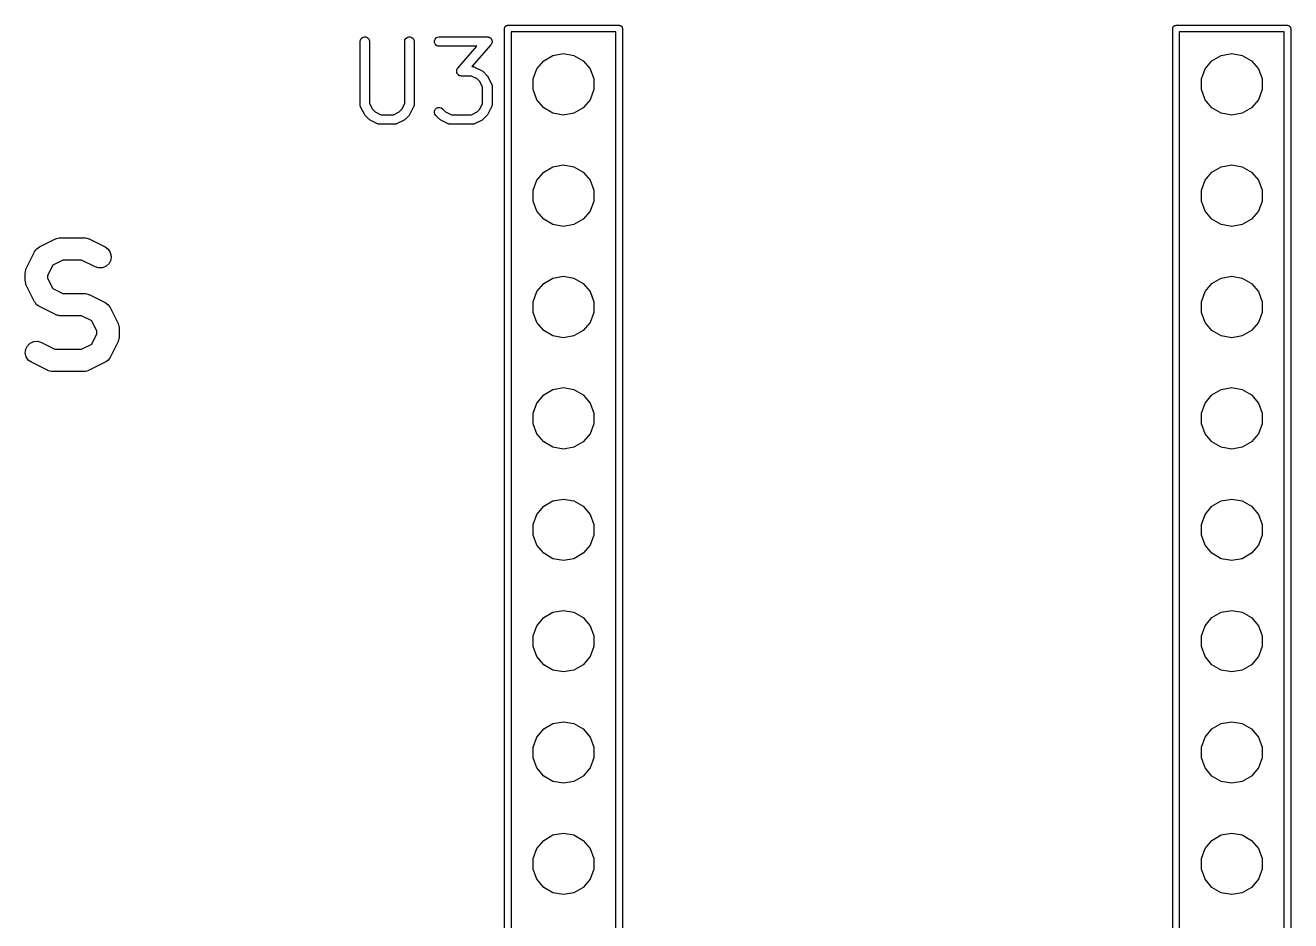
# Model space of a CAD drawing. Extents: x 25 to 346, y -457 to -16.
# Drawn here: x 223.63 to 252.49, y -433.1 to -412.68 of the extents above; entities that cross this region are included whole.
import ezdxf

# ---------------------------------------------------------------- set-up
doc = ezdxf.new("R2010")
doc.units = 0
doc.header["$MEASUREMENT"] = 0
doc.layers.add('BLACK', color=7, linetype='CONTINUOUS')

msp = doc.modelspace()

# ---------------------------------------------------------------- linework, layer by layer
at = {"layer": 'Black'}
for p, q in [((231.29, -412.977), (231.319, -412.953)), ((231.319, -412.953), (231.354, -412.94)), ((231.354, -412.94), (231.392, -412.94)), ((231.392, -412.94), (231.427, -412.953)), ((231.427, -412.953), (231.456, -412.977)), ((232.306, -412.977), (232.335, -412.953)), ((232.335, -412.953), (232.37, -412.94)), ((232.37, -412.94), (232.408, -412.94)), ((232.408, -412.94), (232.443, -412.953)), ((232.443, -412.953), (232.472, -412.977)), ((232.997, -412.964), (233.029, -412.945)), ((233.029, -412.945), (233.066, -412.938)), ((233.066, -412.938), (234.167, -412.938)), ((234.167, -412.938), (234.177, -412.94)), ((234.177, -412.94), (234.188, -412.94)), ((234.188, -412.94), (234.196, -412.943)), ((234.196, -412.943), (234.204, -412.945)), ((234.204, -412.945), (234.213, -412.95)), ((234.213, -412.95), (234.223, -412.954)), ((234.223, -412.954), (234.229, -412.959)), ((234.557, -412.75), (234.559, -412.744)), ((234.557, -417.83), (234.557, -412.75)), ((234.559, -412.737), (234.561, -412.731)), ((234.559, -412.744), (234.559, -412.737)), ((234.561, -412.731), (234.562, -412.724)), ((234.562, -412.724), (234.565, -412.719)), ((234.565, -412.719), (234.568, -412.712)), ((234.568, -412.712), (234.572, -412.707)), ((234.572, -412.707), (234.575, -412.702)), ((234.575, -412.702), (234.58, -412.698)), ((234.58, -412.698), (234.584, -412.693)), ((234.584, -412.693), (234.59, -412.689)), ((234.59, -412.689), (234.595, -412.685)), ((234.595, -412.685), (234.601, -412.683)), ((234.601, -412.683), (234.607, -412.68)), ((234.607, -412.68), (234.613, -412.678)), ((234.613, -412.678), (234.619, -412.676)), ((234.619, -412.676), (234.626, -412.676)), ((234.626, -412.676), (234.632, -412.675)), ((234.632, -412.675), (237.172, -412.675)), ((234.707, -412.825), (234.707, -417.83)), ((237.097, -412.825), (234.707, -412.825)), ((237.097, -417.83), (237.097, -412.825)), ((237.172, -412.675), (237.179, -412.676)), ((237.179, -412.676), (237.186, -412.676)), ((237.186, -412.676), (237.192, -412.678)), ((237.192, -412.678), (237.198, -412.68)), ((237.198, -412.68), (237.204, -412.683)), ((237.204, -412.683), (237.21, -412.685)), ((237.21, -412.685), (237.215, -412.689)), ((237.215, -412.689), (237.221, -412.693)), ((237.221, -412.693), (237.225, -412.698)), ((237.225, -412.698), (237.23, -412.702)), ((237.23, -412.702), (237.233, -412.707)), ((237.233, -412.707), (237.237, -412.712)), ((237.237, -412.712), (237.24, -412.719)), ((237.24, -412.719), (237.243, -412.724)), ((237.243, -412.724), (237.244, -412.731)), ((237.244, -412.731), (237.246, -412.737)), ((237.246, -412.737), (237.246, -412.744)), ((237.246, -412.744), (237.248, -412.75)), ((237.248, -412.75), (237.248, -417.83)), ((249.797, -412.75), (249.799, -412.744)), ((249.797, -417.83), (249.797, -412.75)), ((249.799, -412.737), (249.801, -412.731)), ((249.799, -412.744), (249.799, -412.737)), ((249.801, -412.731), (249.802, -412.724)), ((249.802, -412.724), (249.805, -412.719)), ((249.805, -412.719), (249.808, -412.712)), ((249.808, -412.712), (249.812, -412.707)), ((249.812, -412.707), (249.815, -412.702)), ((249.815, -412.702), (249.82, -412.698)), ((249.82, -412.698), (249.824, -412.693)), ((249.824, -412.693), (249.83, -412.689)), ((249.83, -412.689), (249.835, -412.685)), ((249.835, -412.685), (249.841, -412.683)), ((249.841, -412.683), (249.847, -412.68)), ((249.847, -412.68), (249.853, -412.678)), ((249.853, -412.678), (249.859, -412.676)), ((249.859, -412.676), (249.866, -412.676)), ((249.866, -412.676), (249.873, -412.675)), ((249.873, -412.675), (252.412, -412.675)), ((249.947, -412.825), (249.947, -417.83)), ((252.337, -412.825), (249.947, -412.825)), ((252.337, -417.83), (252.337, -412.825)), ((252.412, -412.675), (252.419, -412.676)), ((252.419, -412.676), (252.426, -412.676)), ((252.426, -412.676), (252.432, -412.678)), ((252.432, -412.678), (252.438, -412.68)), ((252.438, -412.68), (252.444, -412.683)), ((252.444, -412.683), (252.45, -412.685)), ((252.45, -412.685), (252.455, -412.689)), ((252.455, -412.689), (252.461, -412.693)), ((252.461, -412.693), (252.465, -412.698)), ((252.465, -412.698), (252.47, -412.702)), ((252.47, -412.702), (252.473, -412.707)), ((252.473, -412.707), (252.477, -412.712)), ((252.477, -412.712), (252.48, -412.719)), ((252.48, -412.719), (252.483, -412.724)), ((252.483, -412.724), (252.484, -412.731)), ((252.484, -412.731), (252.486, -412.737)), ((252.486, -412.737), (252.486, -412.744)), ((252.486, -412.744), (252.487, -412.75)), ((252.487, -412.75), (252.487, -417.83)), ((231.265, -413.046), (231.271, -413.009)), ((231.265, -414.486), (231.265, -413.046)), ((231.271, -413.009), (231.29, -412.977)), ((231.456, -412.977), (231.474, -413.009)), ((231.474, -413.009), (231.481, -413.046)), ((231.481, -413.046), (231.481, -414.46)), ((232.281, -413.046), (232.287, -413.009)), ((232.281, -414.46), (232.281, -413.046)), ((232.287, -413.009), (232.306, -412.977)), ((232.472, -412.977), (232.49, -413.009)), ((232.49, -413.009), (232.497, -413.046)), ((232.497, -413.046), (232.497, -414.486)), ((232.96, -413.028), (232.973, -412.992)), ((232.96, -413.065), (232.96, -413.028)), ((232.973, -413.1), (232.96, -413.065)), ((232.973, -412.992), (232.997, -412.964)), ((232.997, -413.129), (232.973, -413.1)), ((233.029, -413.148), (232.997, -413.129)), ((233.066, -413.154), (233.029, -413.148)), ((233.929, -413.154), (233.066, -413.154)), ((233.493, -413.653), (233.929, -413.154)), ((234.248, -413.117), (233.812, -413.616)), ((234.229, -412.959), (234.236, -412.964)), ((234.236, -412.964), (234.243, -412.972)), ((234.243, -412.972), (234.251, -412.979)), ((234.254, -413.108), (234.248, -413.117)), ((234.251, -412.979), (234.255, -412.986)), ((234.26, -413.1), (234.254, -413.108)), ((234.255, -412.986), (234.26, -412.992)), ((234.26, -412.992), (234.264, -413.002)), ((234.263, -413.092), (234.26, -413.1)), ((234.267, -413.085), (234.263, -413.092)), ((234.264, -413.002), (234.269, -413.012)), ((234.27, -413.075), (234.267, -413.085)), ((234.269, -413.012), (234.27, -413.02)), ((234.27, -413.02), (234.273, -413.028)), ((234.273, -413.065), (234.27, -413.075)), ((234.273, -413.028), (234.273, -413.038)), ((234.273, -413.038), (234.275, -413.049)), ((234.275, -413.049), (234.273, -413.057)), ((234.273, -413.057), (234.273, -413.065)), ((235.295, -413.669), (235.452, -413.483)), ((235.452, -413.483), (235.663, -413.361)), ((235.663, -413.361), (235.903, -413.319)), ((235.903, -413.319), (236.142, -413.361)), ((236.142, -413.361), (236.353, -413.483)), ((236.353, -413.483), (236.51, -413.669)), ((250.535, -413.669), (250.692, -413.483)), ((250.692, -413.483), (250.903, -413.361)), ((250.903, -413.361), (251.142, -413.319)), ((251.142, -413.319), (251.382, -413.361)), ((251.382, -413.361), (251.593, -413.483)), ((251.593, -413.483), (251.75, -413.669)), ((233.466, -413.721), (233.468, -413.713)), ((233.468, -413.732), (233.466, -413.721)), ((233.468, -413.705), (233.471, -413.695)), ((233.468, -413.713), (233.468, -413.705)), ((233.468, -413.742), (233.468, -413.732)), ((233.471, -413.75), (233.468, -413.742)), ((233.471, -413.695), (233.474, -413.685)), ((233.472, -413.758), (233.471, -413.75)), ((233.477, -413.768), (233.472, -413.758)), ((233.474, -413.685), (233.478, -413.678)), ((233.481, -413.778), (233.477, -413.768)), ((233.478, -413.678), (233.481, -413.67)), ((233.481, -413.67), (233.487, -413.662)), ((233.486, -413.784), (233.481, -413.778)), ((233.49, -413.791), (233.486, -413.784)), ((233.487, -413.662), (233.493, -413.653)), ((233.498, -413.798), (233.49, -413.791)), ((233.505, -413.806), (233.498, -413.798)), ((233.512, -413.811), (233.505, -413.806)), ((233.518, -413.816), (233.512, -413.811)), ((233.528, -413.82), (233.518, -413.816)), ((233.537, -413.825), (233.528, -413.82)), ((233.812, -413.616), (233.828, -413.616)), ((233.828, -413.616), (233.834, -413.617)), ((233.834, -413.617), (233.841, -413.616)), ((233.841, -413.616), (233.853, -413.62)), ((233.853, -413.62), (233.865, -413.622)), ((233.865, -413.622), (233.87, -413.625)), ((233.87, -413.625), (233.876, -413.627)), ((233.876, -413.627), (234.046, -413.712)), ((234.046, -413.712), (234.06, -413.722)), ((234.06, -413.722), (234.074, -413.732)), ((234.074, -413.732), (234.158, -413.817)), ((234.158, -413.817), (234.168, -413.831)), ((235.212, -413.898), (235.295, -413.669)), ((236.51, -413.669), (236.593, -413.898)), ((250.452, -413.898), (250.535, -413.669)), ((251.75, -413.669), (251.833, -413.898)), ((233.545, -413.827), (233.537, -413.825)), ((233.553, -413.83), (233.545, -413.827)), ((233.564, -413.83), (233.553, -413.83)), ((233.574, -413.832), (233.564, -413.83)), ((233.803, -413.832), (233.574, -413.832)), ((233.934, -413.897), (233.803, -413.832)), ((233.993, -413.957), (233.934, -413.897)), ((234.059, -414.088), (233.993, -413.957)), ((234.059, -414.46), (234.059, -414.088)), ((234.168, -413.831), (234.179, -413.845)), ((234.179, -413.845), (234.263, -414.014)), ((234.263, -414.014), (234.265, -414.02)), ((234.265, -414.02), (234.268, -414.025)), ((234.268, -414.025), (234.27, -414.038)), ((234.27, -414.038), (234.274, -414.05)), ((234.274, -414.05), (234.274, -414.056)), ((234.274, -414.056), (234.275, -414.062)), ((234.275, -414.062), (234.275, -414.486)), ((235.212, -414.142), (235.212, -413.898)), ((236.593, -413.898), (236.593, -414.142)), ((250.452, -414.142), (250.452, -413.898)), ((251.833, -413.898), (251.833, -414.142)), ((235.295, -414.371), (235.212, -414.142)), ((235.452, -414.557), (235.295, -414.371)), ((236.51, -414.371), (236.353, -414.557)), ((236.593, -414.142), (236.51, -414.371)), ((250.535, -414.371), (250.452, -414.142)), ((250.692, -414.557), (250.535, -414.371)), ((251.75, -414.371), (251.593, -414.557)), ((251.833, -414.142), (251.75, -414.371)), ((231.266, -414.492), (231.265, -414.486)), ((231.266, -414.498), (231.266, -414.492)), ((231.269, -414.51), (231.266, -414.498)), ((231.271, -414.523), (231.269, -414.51)), ((231.275, -414.528), (231.271, -414.523)), ((231.276, -414.534), (231.275, -414.528)), ((231.361, -414.703), (231.276, -414.534)), ((231.481, -414.46), (231.546, -414.591)), ((231.546, -414.591), (231.606, -414.651)), ((231.606, -414.651), (231.737, -414.716)), ((232.025, -414.716), (232.156, -414.651)), ((232.156, -414.651), (232.215, -414.591)), ((232.215, -414.591), (232.281, -414.46)), ((232.485, -414.534), (232.401, -414.703)), ((232.487, -414.528), (232.485, -414.534)), ((232.49, -414.523), (232.487, -414.528)), ((232.492, -414.51), (232.49, -414.523)), ((232.496, -414.498), (232.492, -414.51)), ((232.497, -414.486), (232.496, -414.492)), ((232.496, -414.492), (232.496, -414.498)), ((232.959, -414.664), (232.962, -414.627)), ((232.968, -414.701), (232.959, -414.664)), ((232.962, -414.627), (232.978, -414.593)), ((232.978, -414.593), (233.004, -414.567)), ((233.004, -414.567), (233.038, -414.551)), ((233.038, -414.551), (233.076, -414.547)), ((233.076, -414.547), (233.112, -414.557)), ((233.112, -414.557), (233.142, -414.579)), ((233.142, -414.579), (233.215, -414.651)), ((233.215, -414.651), (233.346, -414.716)), ((233.803, -414.716), (233.934, -414.651)), ((233.934, -414.651), (233.993, -414.591)), ((233.993, -414.591), (234.059, -414.46)), ((234.263, -414.534), (234.179, -414.703)), ((234.265, -414.528), (234.263, -414.534)), ((234.268, -414.523), (234.265, -414.528)), ((234.27, -414.51), (234.268, -414.523)), ((234.274, -414.498), (234.27, -414.51)), ((234.275, -414.486), (234.274, -414.492)), ((234.274, -414.492), (234.274, -414.498)), ((235.663, -414.679), (235.452, -414.557)), ((235.903, -414.721), (235.663, -414.679)), ((236.142, -414.679), (235.903, -414.721)), ((236.353, -414.557), (236.142, -414.679)), ((250.903, -414.679), (250.692, -414.557)), ((251.142, -414.721), (250.903, -414.679)), ((251.382, -414.679), (251.142, -414.721)), ((251.593, -414.557), (251.382, -414.679)), ((231.371, -414.717), (231.361, -414.703)), ((231.381, -414.731), (231.371, -414.717)), ((231.466, -414.816), (231.381, -414.731)), ((231.48, -414.826), (231.466, -414.816)), ((231.494, -414.836), (231.48, -414.826)), ((231.663, -414.921), (231.494, -414.836)), ((231.669, -414.923), (231.663, -414.921)), ((231.675, -414.926), (231.669, -414.923)), ((231.687, -414.928), (231.675, -414.926)), ((231.699, -414.932), (231.687, -414.928)), ((231.705, -414.931), (231.699, -414.932)), ((231.712, -414.932), (231.705, -414.931)), ((232.05, -414.932), (231.712, -414.932)), ((231.737, -414.716), (232.025, -414.716)), ((232.056, -414.931), (232.05, -414.932)), ((232.063, -414.932), (232.056, -414.931)), ((232.075, -414.928), (232.063, -414.932)), ((232.087, -414.926), (232.075, -414.928)), ((232.092, -414.923), (232.087, -414.926)), ((232.098, -414.921), (232.092, -414.923)), ((232.268, -414.836), (232.098, -414.921)), ((232.282, -414.826), (232.268, -414.836)), ((232.296, -414.816), (232.282, -414.826)), ((232.38, -414.731), (232.296, -414.816)), ((232.39, -414.717), (232.38, -414.731)), ((232.401, -414.703), (232.39, -414.717)), ((232.99, -414.731), (232.968, -414.701)), ((233.075, -414.816), (232.99, -414.731)), ((233.089, -414.826), (233.075, -414.816)), ((233.103, -414.836), (233.089, -414.826)), ((233.272, -414.921), (233.103, -414.836)), ((233.278, -414.923), (233.272, -414.921)), ((233.283, -414.926), (233.278, -414.923)), ((233.296, -414.928), (233.283, -414.926)), ((233.308, -414.932), (233.296, -414.928)), ((233.314, -414.931), (233.308, -414.932)), ((233.32, -414.932), (233.314, -414.931)), ((233.828, -414.932), (233.32, -414.932)), ((233.346, -414.716), (233.803, -414.716)), ((233.834, -414.931), (233.828, -414.932)), ((233.841, -414.932), (233.834, -414.931)), ((233.853, -414.928), (233.841, -414.932)), ((233.865, -414.926), (233.853, -414.928)), ((233.87, -414.923), (233.865, -414.926)), ((233.876, -414.921), (233.87, -414.923)), ((234.046, -414.836), (233.876, -414.921)), ((234.06, -414.826), (234.046, -414.836)), ((234.074, -414.816), (234.06, -414.826)), ((234.158, -414.731), (234.074, -414.816)), ((234.168, -414.717), (234.158, -414.731)), ((234.179, -414.703), (234.168, -414.717)), ((235.295, -416.209), (235.452, -416.023)), ((235.452, -416.023), (235.663, -415.901)), ((235.663, -415.901), (235.903, -415.859)), ((235.903, -415.859), (236.142, -415.901)), ((236.142, -415.901), (236.353, -416.023)), ((236.353, -416.023), (236.51, -416.209)), ((250.535, -416.209), (250.692, -416.023)), ((250.692, -416.023), (250.903, -415.901)), ((250.903, -415.901), (251.142, -415.859)), ((251.142, -415.859), (251.382, -415.901)), ((251.382, -415.901), (251.593, -416.023)), ((251.593, -416.023), (251.75, -416.209)), ((235.212, -416.438), (235.295, -416.209)), ((236.51, -416.209), (236.593, -416.438)), ((250.452, -416.438), (250.535, -416.209)), ((251.75, -416.209), (251.833, -416.438)), ((235.212, -416.682), (235.212, -416.438)), ((235.295, -416.911), (235.212, -416.682)), ((236.593, -416.682), (236.51, -416.911)), ((236.593, -416.438), (236.593, -416.682)), ((250.452, -416.682), (250.452, -416.438)), ((250.535, -416.911), (250.452, -416.682)), ((251.833, -416.682), (251.75, -416.911)), ((251.833, -416.438), (251.833, -416.682)), ((235.452, -417.097), (235.295, -416.911)), ((236.51, -416.911), (236.353, -417.097)), ((250.692, -417.097), (250.535, -416.911)), ((251.75, -416.911), (251.593, -417.097)), ((235.663, -417.219), (235.452, -417.097)), ((235.903, -417.261), (235.663, -417.219)), ((236.142, -417.219), (235.903, -417.261)), ((236.353, -417.097), (236.142, -417.219)), ((250.903, -417.219), (250.692, -417.097)), ((251.142, -417.261), (250.903, -417.219)), ((251.382, -417.219), (251.142, -417.261)), ((251.593, -417.097), (251.382, -417.219)), ((223.951, -417.73), (224.314, -417.548)), ((224.314, -417.548), (224.328, -417.544)), ((224.328, -417.544), (224.34, -417.537)), ((224.34, -417.537), (224.37, -417.532)), ((224.37, -417.532), (224.398, -417.523)), ((224.398, -417.523), (224.413, -417.524)), ((224.413, -417.524), (224.427, -417.522)), ((224.427, -417.522), (224.971, -417.522)), ((224.971, -417.522), (224.986, -417.524)), ((224.986, -417.524), (225, -417.523)), ((225, -417.523), (225.029, -417.532)), ((225.029, -417.532), (225.058, -417.537)), ((225.058, -417.537), (225.071, -417.544)), ((225.071, -417.544), (225.085, -417.548)), ((225.085, -417.548), (225.448, -417.73)), ((223.656, -418.206), (223.837, -417.843)), ((223.837, -417.843), (223.859, -417.813)), ((223.859, -417.813), (223.88, -417.782)), ((223.88, -417.782), (223.885, -417.778)), ((223.885, -417.778), (223.89, -417.773)), ((223.89, -417.773), (223.921, -417.752)), ((223.921, -417.752), (223.951, -417.73)), ((225.448, -417.73), (225.519, -417.782)), ((225.519, -417.782), (225.567, -417.856)), ((225.567, -417.856), (225.588, -417.942)), ((234.557, -443.23), (234.557, -417.83)), ((234.707, -417.83), (234.707, -443.155)), ((237.097, -443.155), (237.097, -417.83)), ((237.248, -417.83), (237.248, -443.23)), ((249.797, -443.23), (249.797, -417.83)), ((249.947, -417.83), (249.947, -443.155)), ((252.337, -443.155), (252.337, -417.83)), ((252.487, -417.83), (252.487, -443.23)), ((224.254, -418.146), (224.137, -418.38)), ((224.487, -418.03), (224.254, -418.146)), ((224.911, -418.03), (224.487, -418.03)), ((225.221, -418.184), (224.911, -418.03)), ((225.538, -418.108), (225.474, -418.169)), ((225.578, -418.029), (225.538, -418.108)), ((225.588, -417.942), (225.578, -418.029)), ((223.629, -418.32), (223.631, -418.305)), ((223.629, -418.501), (223.629, -418.32)), ((223.631, -418.291), (223.639, -418.262)), ((223.631, -418.305), (223.631, -418.291)), ((223.639, -418.262), (223.644, -418.233)), ((223.644, -418.233), (223.651, -418.22)), ((223.651, -418.22), (223.656, -418.206)), ((224.137, -418.38), (224.137, -418.441)), ((224.137, -418.441), (224.254, -418.675)), ((225.305, -418.209), (225.221, -418.184)), ((225.393, -418.204), (225.305, -418.209)), ((225.474, -418.169), (225.393, -418.204)), ((235.452, -418.563), (235.663, -418.441)), ((235.663, -418.441), (235.903, -418.399)), ((235.903, -418.399), (236.142, -418.441)), ((236.142, -418.441), (236.353, -418.563)), ((250.692, -418.563), (250.903, -418.441)), ((250.903, -418.441), (251.142, -418.399)), ((251.142, -418.399), (251.382, -418.441)), ((251.382, -418.441), (251.593, -418.563)), ((223.631, -418.516), (223.629, -418.501)), ((223.631, -418.53), (223.631, -418.516)), ((223.639, -418.559), (223.631, -418.53)), ((223.644, -418.588), (223.639, -418.559)), ((223.651, -418.601), (223.644, -418.588)), ((223.656, -418.615), (223.651, -418.601)), ((223.837, -418.978), (223.656, -418.615)), ((224.254, -418.675), (224.487, -418.792)), ((235.295, -418.749), (235.452, -418.563)), ((236.353, -418.563), (236.51, -418.749)), ((250.535, -418.749), (250.692, -418.563)), ((251.593, -418.563), (251.75, -418.749)), ((223.859, -419.008), (223.837, -418.978)), ((223.88, -419.039), (223.859, -419.008)), ((224.487, -418.792), (224.971, -418.792)), ((224.971, -418.792), (224.986, -418.794)), ((224.986, -418.794), (225, -418.793)), ((225, -418.793), (225.029, -418.802)), ((225.029, -418.802), (225.058, -418.807)), ((225.058, -418.807), (225.071, -418.814)), ((225.071, -418.814), (225.085, -418.818)), ((225.085, -418.818), (225.448, -419)), ((225.448, -419), (225.478, -419.022)), ((235.212, -418.978), (235.295, -418.749)), ((235.212, -419.222), (235.212, -418.978)), ((236.51, -418.749), (236.593, -418.978)), ((236.593, -418.978), (236.593, -419.222)), ((250.452, -418.978), (250.535, -418.749)), ((250.452, -419.222), (250.452, -418.978)), ((251.75, -418.749), (251.833, -418.978)), ((251.833, -418.978), (251.833, -419.222)), ((223.885, -419.043), (223.88, -419.039)), ((223.89, -419.049), (223.885, -419.043)), ((223.921, -419.069), (223.89, -419.049)), ((223.951, -419.091), (223.921, -419.069)), ((224.314, -419.273), (223.951, -419.091)), ((224.328, -419.277), (224.314, -419.273)), ((224.34, -419.284), (224.328, -419.277)), ((224.37, -419.289), (224.34, -419.284)), ((224.398, -419.298), (224.37, -419.289)), ((224.413, -419.297), (224.398, -419.298)), ((224.427, -419.3), (224.413, -419.297)), ((224.911, -419.3), (224.427, -419.3)), ((225.145, -419.416), (224.911, -419.3)), ((225.478, -419.022), (225.509, -419.043)), ((225.509, -419.043), (225.513, -419.048)), ((225.513, -419.048), (225.519, -419.052)), ((225.519, -419.052), (225.539, -419.083)), ((225.539, -419.083), (225.561, -419.113)), ((225.561, -419.113), (225.743, -419.476)), ((235.295, -419.451), (235.212, -419.222)), ((236.593, -419.222), (236.51, -419.451)), ((250.535, -419.451), (250.452, -419.222)), ((251.833, -419.222), (251.75, -419.451)), ((225.262, -419.65), (225.145, -419.416)), ((225.743, -419.476), (225.747, -419.49)), ((225.747, -419.49), (225.754, -419.503)), ((225.754, -419.503), (225.76, -419.532)), ((225.76, -419.532), (225.768, -419.561)), ((225.768, -419.561), (225.767, -419.575)), ((225.767, -419.575), (225.77, -419.59)), ((225.77, -419.59), (225.77, -419.771)), ((235.452, -419.637), (235.295, -419.451)), ((236.51, -419.451), (236.353, -419.637)), ((250.692, -419.637), (250.535, -419.451)), ((251.75, -419.451), (251.593, -419.637)), ((223.824, -419.887), (223.912, -419.882)), ((223.912, -419.882), (223.996, -419.907)), ((225.145, -419.945), (225.262, -419.711)), ((225.262, -419.711), (225.262, -419.65)), ((225.747, -419.871), (225.743, -419.885)), ((225.754, -419.858), (225.747, -419.871)), ((225.76, -419.829), (225.754, -419.858)), ((225.768, -419.8), (225.76, -419.829)), ((225.77, -419.771), (225.767, -419.786)), ((225.767, -419.786), (225.768, -419.8)), ((235.663, -419.759), (235.452, -419.637)), ((235.903, -419.801), (235.663, -419.759)), ((236.142, -419.759), (235.903, -419.801)), ((236.353, -419.637), (236.142, -419.759)), ((250.903, -419.759), (250.692, -419.637)), ((251.142, -419.801), (250.903, -419.759)), ((251.382, -419.759), (251.142, -419.801)), ((251.593, -419.637), (251.382, -419.759)), ((223.629, -420.149), (223.639, -420.062)), ((223.65, -420.235), (223.629, -420.149)), ((223.639, -420.062), (223.679, -419.983)), ((223.679, -419.983), (223.743, -419.922)), ((223.743, -419.922), (223.824, -419.887)), ((223.996, -419.907), (224.306, -420.062)), ((224.306, -420.062), (224.911, -420.062)), ((224.911, -420.062), (225.145, -419.945)), ((225.743, -419.885), (225.561, -420.248)), ((223.698, -420.309), (223.65, -420.235)), ((223.769, -420.361), (223.698, -420.309)), ((224.132, -420.543), (223.769, -420.361)), ((225.448, -420.361), (225.085, -420.543)), ((225.478, -420.339), (225.448, -420.361)), ((225.509, -420.319), (225.478, -420.339)), ((225.513, -420.313), (225.509, -420.319)), ((225.519, -420.309), (225.513, -420.313)), ((225.539, -420.278), (225.519, -420.309)), ((225.561, -420.248), (225.539, -420.278)), ((224.146, -420.547), (224.132, -420.543)), ((224.159, -420.554), (224.146, -420.547)), ((224.188, -420.559), (224.159, -420.554)), ((224.217, -420.568), (224.188, -420.559)), ((224.231, -420.567), (224.217, -420.568)), ((224.246, -420.57), (224.231, -420.567)), ((224.971, -420.57), (224.246, -420.57)), ((224.986, -420.567), (224.971, -420.57)), ((225, -420.568), (224.986, -420.567)), ((225.029, -420.559), (225, -420.568)), ((225.058, -420.554), (225.029, -420.559)), ((225.071, -420.547), (225.058, -420.554)), ((225.085, -420.543), (225.071, -420.547)), ((235.452, -421.103), (235.663, -420.981)), ((235.663, -420.981), (235.903, -420.939)), ((235.903, -420.939), (236.142, -420.981)), ((236.142, -420.981), (236.353, -421.103)), ((250.692, -421.103), (250.903, -420.981)), ((250.903, -420.981), (251.142, -420.939)), ((251.142, -420.939), (251.382, -420.981)), ((251.382, -420.981), (251.593, -421.103)), ((235.212, -421.518), (235.295, -421.289)), ((235.295, -421.289), (235.452, -421.103)), ((236.353, -421.103), (236.51, -421.289)), ((236.51, -421.289), (236.593, -421.518)), ((250.452, -421.518), (250.535, -421.289)), ((250.535, -421.289), (250.692, -421.103)), ((251.593, -421.103), (251.75, -421.289)), ((251.75, -421.289), (251.833, -421.518)), ((235.212, -421.762), (235.212, -421.518)), ((236.593, -421.518), (236.593, -421.762)), ((250.452, -421.762), (250.452, -421.518)), ((251.833, -421.518), (251.833, -421.762)), ((235.295, -421.991), (235.212, -421.762)), ((236.593, -421.762), (236.51, -421.991)), ((250.535, -421.991), (250.452, -421.762)), ((251.833, -421.762), (251.75, -421.991)), ((235.452, -422.177), (235.295, -421.991)), ((235.663, -422.299), (235.452, -422.177)), ((236.353, -422.177), (236.142, -422.299)), ((236.51, -421.991), (236.353, -422.177)), ((250.692, -422.177), (250.535, -421.991)), ((250.903, -422.299), (250.692, -422.177)), ((251.593, -422.177), (251.382, -422.299)), ((251.75, -421.991), (251.593, -422.177)), ((235.903, -422.341), (235.663, -422.299)), ((236.142, -422.299), (235.903, -422.341)), ((251.142, -422.341), (250.903, -422.299)), ((251.382, -422.299), (251.142, -422.341)), ((235.452, -423.643), (235.663, -423.521)), ((235.663, -423.521), (235.903, -423.479)), ((235.903, -423.479), (236.142, -423.521)), ((236.142, -423.521), (236.353, -423.643)), ((250.692, -423.643), (250.903, -423.521)), ((250.903, -423.521), (251.142, -423.479)), ((251.142, -423.479), (251.382, -423.521)), ((251.382, -423.521), (251.593, -423.643)), ((235.212, -424.058), (235.295, -423.829)), ((235.295, -423.829), (235.452, -423.643)), ((236.353, -423.643), (236.51, -423.829)), ((236.51, -423.829), (236.593, -424.058)), ((250.452, -424.058), (250.535, -423.829)), ((250.535, -423.829), (250.692, -423.643)), ((251.593, -423.643), (251.75, -423.829)), ((251.75, -423.829), (251.833, -424.058)), ((235.212, -424.302), (235.212, -424.058)), ((236.593, -424.058), (236.593, -424.302)), ((250.452, -424.302), (250.452, -424.058)), ((251.833, -424.058), (251.833, -424.302)), ((235.295, -424.531), (235.212, -424.302)), ((236.593, -424.302), (236.51, -424.531)), ((250.535, -424.531), (250.452, -424.302)), ((251.833, -424.302), (251.75, -424.531)), ((235.452, -424.717), (235.295, -424.531)), ((235.663, -424.839), (235.452, -424.717)), ((236.353, -424.717), (236.142, -424.839)), ((236.51, -424.531), (236.353, -424.717)), ((250.692, -424.717), (250.535, -424.531)), ((250.903, -424.839), (250.692, -424.717)), ((251.593, -424.717), (251.382, -424.839)), ((251.75, -424.531), (251.593, -424.717)), ((235.903, -424.881), (235.663, -424.839)), ((236.142, -424.839), (235.903, -424.881)), ((251.142, -424.881), (250.903, -424.839)), ((251.382, -424.839), (251.142, -424.881)), ((235.295, -426.369), (235.452, -426.183)), ((235.452, -426.183), (235.663, -426.061)), ((235.663, -426.061), (235.903, -426.019)), ((235.903, -426.019), (236.142, -426.061)), ((236.142, -426.061), (236.353, -426.183)), ((236.353, -426.183), (236.51, -426.369)), ((250.535, -426.369), (250.692, -426.183)), ((250.692, -426.183), (250.903, -426.061)), ((250.903, -426.061), (251.142, -426.019)), ((251.142, -426.019), (251.382, -426.061)), ((251.382, -426.061), (251.593, -426.183)), ((251.593, -426.183), (251.75, -426.369)), ((235.212, -426.598), (235.295, -426.369)), ((236.51, -426.369), (236.593, -426.598)), ((250.452, -426.598), (250.535, -426.369)), ((251.75, -426.369), (251.833, -426.598)), ((235.212, -426.842), (235.212, -426.598)), ((236.593, -426.598), (236.593, -426.842)), ((250.452, -426.842), (250.452, -426.598)), ((251.833, -426.598), (251.833, -426.842)), ((235.295, -427.071), (235.212, -426.842)), ((235.452, -427.257), (235.295, -427.071)), ((236.51, -427.071), (236.353, -427.257)), ((236.593, -426.842), (236.51, -427.071)), ((250.535, -427.071), (250.452, -426.842)), ((250.692, -427.257), (250.535, -427.071)), ((251.75, -427.071), (251.593, -427.257)), ((251.833, -426.842), (251.75, -427.071)), ((235.663, -427.379), (235.452, -427.257)), ((235.903, -427.421), (235.663, -427.379)), ((236.142, -427.379), (235.903, -427.421)), ((236.353, -427.257), (236.142, -427.379)), ((250.903, -427.379), (250.692, -427.257)), ((251.142, -427.421), (250.903, -427.379)), ((251.382, -427.379), (251.142, -427.421)), ((251.593, -427.257), (251.382, -427.379)), ((235.295, -428.909), (235.452, -428.723)), ((235.452, -428.723), (235.663, -428.601)), ((235.663, -428.601), (235.903, -428.559)), ((235.903, -428.559), (236.142, -428.601)), ((236.142, -428.601), (236.353, -428.723)), ((236.353, -428.723), (236.51, -428.909)), ((250.535, -428.909), (250.692, -428.723)), ((250.692, -428.723), (250.903, -428.601)), ((250.903, -428.601), (251.142, -428.559)), ((251.142, -428.559), (251.382, -428.601)), ((251.382, -428.601), (251.593, -428.723)), ((251.593, -428.723), (251.75, -428.909)), ((235.212, -429.138), (235.295, -428.909)), ((236.51, -428.909), (236.593, -429.138)), ((250.452, -429.138), (250.535, -428.909)), ((251.75, -428.909), (251.833, -429.138)), ((235.212, -429.382), (235.212, -429.138)), ((235.295, -429.611), (235.212, -429.382)), ((236.593, -429.382), (236.51, -429.611)), ((236.593, -429.138), (236.593, -429.382)), ((250.452, -429.382), (250.452, -429.138)), ((250.535, -429.611), (250.452, -429.382)), ((251.833, -429.382), (251.75, -429.611)), ((251.833, -429.138), (251.833, -429.382)), ((235.452, -429.797), (235.295, -429.611)), ((236.51, -429.611), (236.353, -429.797)), ((250.692, -429.797), (250.535, -429.611)), ((251.75, -429.611), (251.593, -429.797)), ((235.663, -429.919), (235.452, -429.797)), ((235.903, -429.961), (235.663, -429.919)), ((236.142, -429.919), (235.903, -429.961)), ((236.353, -429.797), (236.142, -429.919)), ((250.903, -429.919), (250.692, -429.797)), ((251.142, -429.961), (250.903, -429.919)), ((251.382, -429.919), (251.142, -429.961)), ((251.593, -429.797), (251.382, -429.919)), ((235.663, -431.141), (235.903, -431.099)), ((235.903, -431.099), (236.142, -431.141)), ((250.903, -431.141), (251.142, -431.099)), ((251.142, -431.099), (251.382, -431.141)), ((235.295, -431.449), (235.452, -431.263)), ((235.452, -431.263), (235.663, -431.141)), ((236.142, -431.141), (236.353, -431.263)), ((236.353, -431.263), (236.51, -431.449)), ((250.535, -431.449), (250.692, -431.263)), ((250.692, -431.263), (250.903, -431.141)), ((251.382, -431.141), (251.593, -431.263)), ((251.593, -431.263), (251.75, -431.449)), ((235.212, -431.678), (235.295, -431.449)), ((235.212, -431.922), (235.212, -431.678)), ((236.51, -431.449), (236.593, -431.678)), ((236.593, -431.678), (236.593, -431.922)), ((250.452, -431.678), (250.535, -431.449)), ((250.452, -431.922), (250.452, -431.678)), ((251.75, -431.449), (251.833, -431.678)), ((251.833, -431.678), (251.833, -431.922)), ((235.295, -432.151), (235.212, -431.922)), ((236.593, -431.922), (236.51, -432.151)), ((250.535, -432.151), (250.452, -431.922)), ((251.833, -431.922), (251.75, -432.151)), ((235.452, -432.337), (235.295, -432.151)), ((236.51, -432.151), (236.353, -432.337)), ((250.692, -432.337), (250.535, -432.151)), ((251.75, -432.151), (251.593, -432.337)), ((235.663, -432.459), (235.452, -432.337)), ((235.903, -432.501), (235.663, -432.459)), ((236.142, -432.459), (235.903, -432.501)), ((236.353, -432.337), (236.142, -432.459)), ((250.903, -432.459), (250.692, -432.337)), ((251.142, -432.501), (250.903, -432.459)), ((251.382, -432.459), (251.142, -432.501)), ((251.593, -432.337), (251.382, -432.459))]:
    msp.add_line(p, q, dxfattribs=at)

doc.saveas('drawing.dxf')
